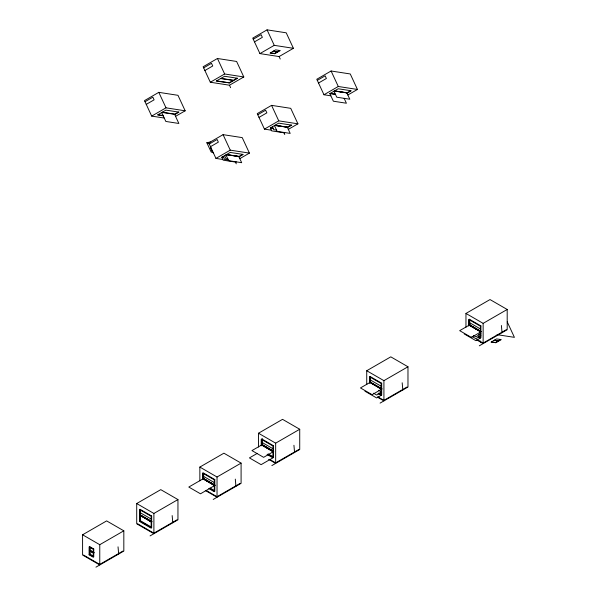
<?xml version="1.0" encoding="UTF-8"?>
<svg xmlns="http://www.w3.org/2000/svg" width="597" height="597" viewBox="0 0 597 597"><rect width="100%" height="100%" fill="white"/><g stroke="black" fill="none" stroke-linecap="round" stroke-linejoin="round"><path stroke-width="0.9" d="M175.555 116.348L185.167 110.803L177.981 95.311L158.809 92.348L144.504 100.609L151.69 116.102L164.242 118.042M217.442 58.491L203.137 66.76L210.323 82.244L229.487 85.214L243.8 76.953L236.613 61.461L217.442 58.491L224.636 73.983L243.8 76.953M267.06 29.85L252.747 38.111L259.934 53.603L279.105 56.566L293.411 48.305L286.224 32.813L267.06 29.85L274.247 45.342L293.411 48.305M145.011 101.714L152.869 97.177L154.101 99.833L146.25 104.371M203.644 67.864L211.502 63.327L212.733 65.983L204.883 70.521M253.262 39.215L261.12 34.686L262.352 37.335L254.494 41.872M151.69 116.102L166.003 107.833L185.167 110.803M210.323 82.244L224.636 73.983M259.934 53.603L274.247 45.342M270.448 52.864L274.471 53.491L277.068 51.991M273.396 51.17L277.418 51.79L279.665 50.491M277.418 51.79L273.045 51.372M274.627 53.82L280.239 50.581L275.635 49.872L270.023 53.111L274.471 53.491M162.309 112.214L174.772 114.139L178.399 112.049M216.614 80.856L229.076 82.789L233.054 80.491M220.942 78.364L233.405 80.289L237.031 78.192M174.734 114.579L178.973 112.139L165.936 110.117L157.563 114.952L163.22 115.825M229.233 83.117L237.606 78.282L224.569 76.267L216.196 81.102L229.076 82.789M288.314 129.37L297.925 123.825L290.732 108.333L271.568 105.363L257.255 113.624L264.449 129.116L271.344 130.183M347.842 95.005L357.446 89.453L350.26 73.961L331.096 70.998L316.783 79.259L323.97 94.751L330.872 95.819M239.815 158.653L249.419 153.108L242.233 137.616L223.069 134.653L208.756 142.914L215.942 158.406L222.845 159.474M257.77 114.736L265.628 110.199L266.859 112.855L259.001 117.393M317.298 80.364L325.156 75.834L326.387 78.483L318.529 83.02M209.271 144.019L217.129 139.482L218.36 142.138L210.502 146.675M264.449 129.116L278.754 120.855L297.925 123.825M323.97 94.751L338.283 86.49L357.446 89.453M215.942 158.406L230.255 150.145L249.419 153.108M284.53 132.534L284.702 132.892L271.665 130.877L270.314 127.974L278.695 123.139L291.732 125.154L287.493 127.601M344.141 98.341L346.409 103.229L333.372 101.206L329.842 93.61L338.215 88.774L351.252 90.789L347.021 93.236M236.031 161.817L236.196 162.183L223.166 160.16L221.815 157.257L230.188 152.422L243.225 154.444L238.994 156.884M275.068 125.228L287.53 127.161L291.149 125.064M334.589 90.863L347.051 92.796L350.678 90.699M287.53 127.161L274.717 125.437M347.051 92.796L334.238 91.065M226.561 154.519L239.024 156.444L242.651 154.354M239.024 156.444L226.211 154.72M123.825 530.815L99.766 544.703L99.766 564.941L82.587 555.023L82.587 534.785L106.639 520.897L123.825 530.815L123.825 551.053L95.945 567.15M177.951 499.57L153.892 513.457L153.892 533.696L136.706 523.778L136.706 503.54L160.765 489.644L177.951 499.57L177.951 519.808L150.071 535.905M199.853 480.883L199.853 467.078L223.905 453.19L241.091 463.115L241.091 483.354L213.211 499.45M258.486 447.026L258.486 433.228L282.545 419.34L299.724 429.258L299.724 449.504L271.851 465.593M366.73 384.535L366.73 370.737L390.789 356.842L407.975 366.767L407.975 387.005L380.095 403.102M465.958 327.246L465.958 313.447L490.01 299.56L507.196 309.477L507.196 329.716L479.316 345.812M151.914 521.771L151.399 522.069L139.713 515.121L140.228 514.83L151.138 521.129M202.853 478.667L214.547 485.615L202.853 478.667L203.376 478.369L214.278 484.667M261.486 444.817L273.18 451.765L261.486 444.817L262.008 444.519L272.911 450.817M381.938 388.774L381.423 389.266L369.737 382.326L370.252 382.028L381.162 388.326M468.958 325.037L469.473 324.738L481.167 331.484L480.652 331.783L468.958 325.037L480.652 331.783M139.713 515.323L140.228 515.024L151.138 521.323M204.129 478.204L188.801 487.048L200.488 493.801L215.062 485.316M262.359 444.586L251.949 450.593L263.635 457.339L273.695 451.466M370.737 382.013L360.461 387.946L372.147 394.692L381.938 388.975M469.966 324.723L459.683 330.656L471.369 337.409L481.167 331.686L469.473 324.738M139.452 521.397L151.145 528.144L151.145 516.301L139.452 509.554L139.452 521.397L140.489 520.8L151.444 527.129M257.3 453.362L249.427 457.906L261.113 464.653L272.919 457.832L272.919 445.989L261.232 439.243L261.232 445.795M94.013 552.792L93.498 553.091L89.371 550.509L89.886 550.21L93.326 552.195M89.371 550.71L89.886 550.412L93.326 552.397M199.853 467.078L217.032 477.003L241.091 463.115M258.486 433.228L275.665 443.153L299.724 429.258M366.73 370.737L383.916 380.655L407.975 366.767M465.958 313.447L483.137 323.365L507.196 309.477M89.117 554.822L93.236 557.202L93.236 549.27L89.117 546.889L89.117 554.822L90.147 554.232L93.58 556.217M89.371 550.509L93.498 552.889L94.013 552.591M139.713 515.121L151.399 521.875L151.914 521.577M214.547 485.421L215.062 485.122M273.18 451.563L273.695 451.272M369.476 383.304L369.476 376.752L381.162 383.498L381.162 395.341L376.655 397.945L364.968 391.199M468.705 326.014L468.705 319.462L480.391 326.208L480.391 338.051L475.876 340.656L464.19 333.91M122.922 551.053L99.766 564.419L83.49 555.023M177.04 519.808L153.892 533.173L137.616 523.778M240.188 483.354L217.032 496.719L206.181 490.45M298.821 449.504L275.665 462.869L269.471 459.287M407.064 387.005L383.916 400.371L377.714 396.789M506.286 329.716L483.137 343.081L476.936 339.506M491.45 341.909L495.473 342.529L498.07 341.029M494.398 340.208L498.42 340.827L500.667 339.536M498.42 340.827L494.047 340.409M495.629 342.865L501.241 339.618L496.637 338.909L491.025 342.148L495.473 342.529M213.39 152.907L211.122 151.944L206.846 142.728L210.353 141.989M273.18 51.29L277.493 51.954M334.38 90.99L347.133 92.96M330.26 93.363L335.342 94.147M329.842 93.61L335.499 94.483M220.591 78.565L233.479 80.453M274.859 125.355L287.605 127.325M270.74 127.728L272.993 128.079M270.314 127.974L273.142 128.407M161.959 112.415L174.846 114.303M276.56 130.124L273.732 129.683L272.389 126.78M157.981 114.714L163.063 115.497M226.353 154.638L239.106 156.608M222.241 157.018L223.562 157.22M221.815 157.257L223.711 157.548M227.815 158.869L225.912 158.578L224.569 155.668M228.308 159.944L224.554 159.362L223.203 156.459M497.077 334.663L514.413 337.35L507.226 321.858M494.182 340.327L498.495 340.999M206.846 142.728L209.114 143.69M211.047 147.847L210.338 147.549L212.689 152.608M469.735 322.776L480.667 329.081M469.22 325.089L480.906 331.835L480.906 337.753L478.57 336.402M479.361 332.954L480.921 333.857L475.876 336.768L473.54 335.417M478.585 334.432L480.921 335.783L475.876 338.693L471.981 336.447M478.122 336.745L480.391 338.051M476.891 339.999L483.137 343.611L483.137 323.365M370.506 380.058L381.438 386.371M369.737 382.326L381.684 389.117L381.684 395.042L378.565 393.244M378.58 390.304L381.699 392.102L376.655 395.013L373.535 393.214M379.17 392.998L381.468 394.326M378.05 393.542L381.162 395.341M377.662 397.289L383.916 400.893L383.916 380.655M262.262 442.556L273.195 448.869M272.911 451.019L262.008 444.519M261.747 444.869L273.433 451.616L273.433 457.541L267.978 454.392M268.105 453.869L273.217 456.817M267.075 454.459L272.919 457.832M268.635 459.332L275.665 463.391L275.665 443.153M203.629 476.406L214.562 482.719M214.278 484.868L203.376 478.369M203.114 478.719L214.801 485.465L214.801 491.391L209.346 488.242M210.159 488.115L214.584 490.667M208.831 488.54L214.286 491.689L214.286 479.846L202.599 473.093L202.599 479.645M205.316 490.48L217.032 497.241L217.032 477.003M136.706 503.54L153.892 513.457M140.489 512.86L151.422 519.174M82.587 534.785L99.766 544.703M480.16 340.969L480.936 342.641M346.924 93.028L349.79 99.214L336.76 97.199L333.984 91.214M331.096 70.998L338.283 86.49M279.105 56.566L280.247 59.028M287.396 127.4L290.187 133.407L277.157 131.392L274.456 125.586M271.568 105.363L278.754 120.855M283.933 132.773L284.754 134.541M229.487 85.214L230.629 87.669M238.897 156.683L241.688 162.697L228.651 160.675L225.957 154.869M223.069 134.653L230.255 150.145M235.434 162.063L236.255 163.832M174.645 114.378L178.861 123.467L165.824 121.445L161.705 112.564M158.809 92.348L166.003 107.833M501.405 325.492L502.04 332.693M402.184 382.774L402.818 389.983M293.933 445.272L294.567 452.474M235.3 479.122L235.934 486.331M172.16 515.577L172.794 522.785M118.034 546.83L118.669 554.031M469.735 319.776L469.735 325.417M370.506 377.065L370.506 382.707M262.262 438.646L262.262 445.198M203.629 473.414L203.629 479.055M140.489 509.868L140.489 520.8M90.147 547.173L90.147 554.232M480.906 325.91L469.22 319.164L469.22 324.887L480.906 331.633L480.906 325.91M381.684 383.199L369.991 376.453L369.991 382.177L381.684 388.923L381.684 383.199M273.433 445.698L261.747 438.944L261.747 444.668L273.433 451.414L273.433 445.698M214.801 479.548L203.114 472.794L203.114 478.518L214.801 485.271L214.801 479.548M151.66 516.002L139.974 509.256L139.974 514.98L151.66 521.726L151.66 516.002M151.66 521.92L139.974 515.174L139.974 521.099L151.66 527.845L151.66 521.92M93.751 548.971L89.632 546.591L89.632 550.359L93.751 552.74L93.751 548.971M93.751 552.941L89.632 550.561L89.632 554.531L93.751 556.911L93.751 552.941"/></g></svg>
